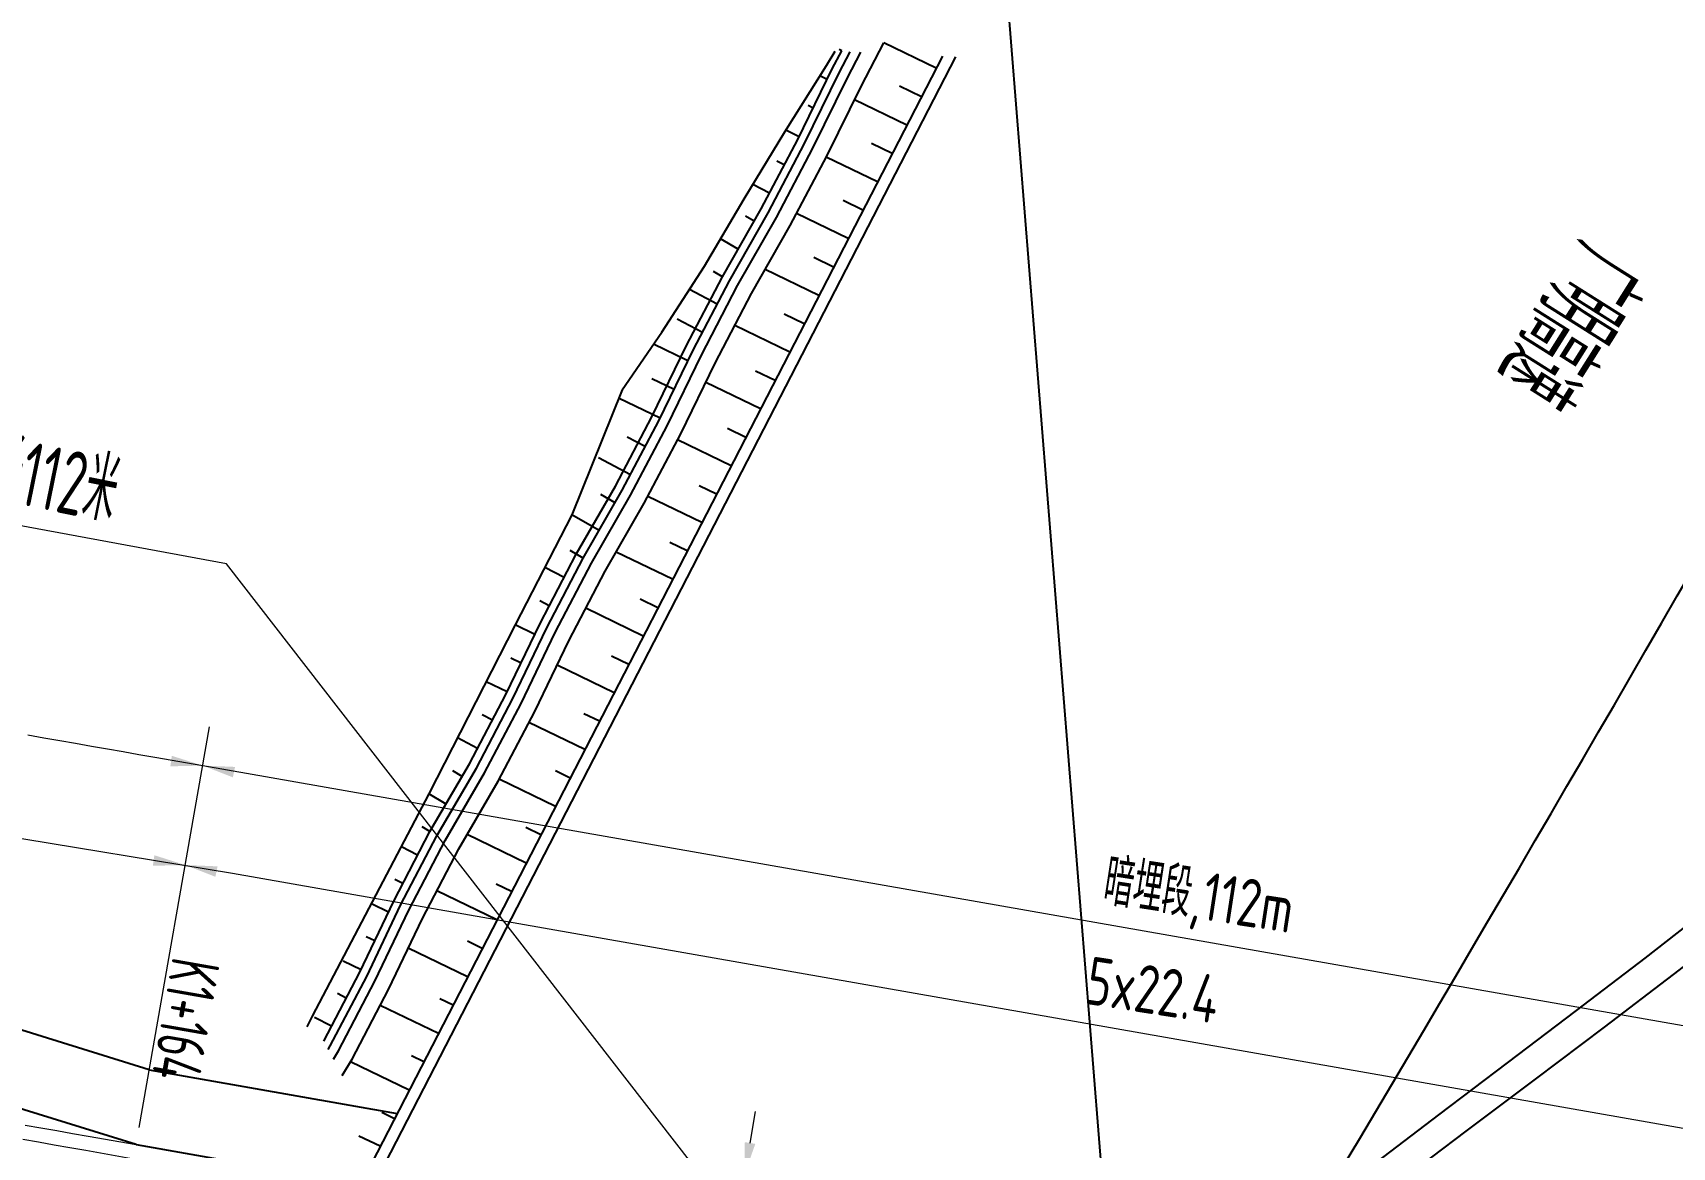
# Model space of a CAD drawing. Extents: x 45837 to 287007, y -98586 to 328021.
# Drawn here: x 125212 to 128293, y -25274 to -23180 of the extents above; entities that cross this region are included whole.
import ezdxf
from ezdxf.enums import TextEntityAlignment as Align

# ---------------------------------------------------------------- set-up
doc = ezdxf.new("R2010")
doc.units = 0
doc.header["$LTSCALE"] = 1000
doc.header["$MEASUREMENT"] = 0
for name, pattern in [('ACAD_ISO02W100', [15, 12, -3]), ('ACAD_ISO04W100', [30, 24, -3, 0, -3]), ('DASHED', [19.05, 12.7, -6.35])]:
    doc.linetypes.add(name, pattern=pattern)
for name, color, linetype in [('0-段落划分', 2, 'Continuous'), ('DIM_LEAD', 3, 'Continuous'), ('分隔带', 3, 'Continuous'), ('虚线', 11, 'ACAD_ISO02W100'), ('路基边线', 1, 'Continuous')]:
    doc.layers.add(name, color=color, linetype=linetype)
doc.layers.add('标注', color=4, linetype='Continuous', lineweight=15)
doc.layers.add('隧道', color=6, linetype='Continuous', lineweight=5)
doc.styles.get("Standard").update_dxf_attribs({"font": 'gbenor.shx', "bigfont": 'gbcbig.shx'})
doc.dimstyles.new('比例1000', dxfattribs={"dimtxt": 3, "dimasz": 2, "dimexe": 0.8, "dimexo": 0.8, "dimgap": 0.4, "dimtad": 1, "dimdsep": 46, "dimtxsty": 'Standard', "dimcen": 0.09, "dimclrd": 256, "dimclre": 256, "dimclrt": 256, "dimadec": 1, "dimazin": 0, "dimtfac": 1, "dimtix": 1, "dimtmove": 2, "dimatfit": 3, "dimfxl": 0, "dimtolj": 1, "dimtzin": 0, "dimarcsym": 0})

# ---------------------------------------------------------------- blocks, each defined once
blk = doc.blocks.new('*D242')
at = {"layer": 'Defpoints', "color": 0, "linetype": 'ByBlock'}
for p in [(-9952752.06, 2543750.35), (-9952752.16, 2543749.55), (-9952747.45, 2543748.95)]:
    blk.add_point(p, dxfattribs=at)
at = {"layer": '标注', "linetype": 'ByBlock', "lineweight": -2}
for p, q in [((-9952754.04, 2543750.6), (-9952756.03, 2543750.85)), ((-9952752.06, 2543750.35), (-9952751.96, 2543751.14)), ((-9952747.35, 2543749.75), (-9952752.06, 2543750.35)), ((-9952747.35, 2543749.75), (-9952747.24, 2543750.54)), ((-9952745.36, 2543749.5), (-9952743.38, 2543749.24))]:
    blk.add_line(p, q, dxfattribs=at)
at = {"layer": '标注', "linetype": 'ByBlock'}
for points in [[(-9952754, 2543750.93), (-9952754.08, 2543750.27), (-9952752.06, 2543750.35)], [(-9952745.32, 2543749.83), (-9952745.4, 2543749.16), (-9952747.35, 2543749.75)]]:
    blk.add_solid(points, dxfattribs=at)
at = {"layer": '标注', "linetype": 'ByBlock', "insert": (-9952749.46, 2543751.93), "char_height": 3, "attachment_point": 5, "rotation": 352.7449}
blk.add_mtext('\\A1;4.75', dxfattribs=at)
blk = doc.blocks.new('ac')
at = {"layer": '0-段落划分', "color": 2}
for p, q in [((-9952822.608, 2543760.241), (-9952735.391, 2543720.356)), ((-9952822.608, 2543759.417), (-9952735.753, 2543719.699))]:
    blk.add_line(p, q, dxfattribs=at)
at = {"layer": '0-段落划分', "color": 2, "linetype": 'Continuous'}
for p, q in [((-9952821.828, 2543759.06), (-9952823.26, 2543755.706)), ((-9952820.009, 2543758.228), (-9952820.606, 2543756.829)), ((-9952818.189, 2543757.396), (-9952819.619, 2543754.046)), ((-9952816.37, 2543756.564), (-9952816.937, 2543755.236)), ((-9952814.55, 2543755.732), (-9952815.949, 2543752.451)), ((-9952812.731, 2543754.9), (-9952813.274, 2543753.629)), ((-9952810.912, 2543754.068), (-9952812.324, 2543750.759)), ((-9952822.637, 2543753.105), (-9952822.71, 2543752.947)), ((-9952809.092, 2543753.236), (-9952809.629, 2543751.979)), ((-9952820.814, 2543752.281), (-9952821.016, 2543751.817)), ((-9952807.273, 2543752.404), (-9952808.74, 2543748.965)), ((-9952818.98, 2543751.484), (-9952819.122, 2543751.157)), ((-9952817.145, 2543750.688), (-9952817.512, 2543749.843)), ((-9952805.453, 2543751.572), (-9952806.001, 2543750.288)), ((-9952803.633, 2543750.74), (-9952805.133, 2543747.223)), ((-9952815.331, 2543749.847), (-9952815.554, 2543749.37)), ((-9952801.814, 2543749.908), (-9952802.346, 2543748.663)), ((-9952813.518, 2543749.001), (-9952814.018, 2543747.93)), ((-9952799.995, 2543749.076), (-9952801.488, 2543745.578)), ((-9952811.72, 2543748.127), (-9952812.006, 2543747.565)), ((-9952798.175, 2543748.244), (-9952798.672, 2543747.081)), ((-9952809.938, 2543747.219), (-9952810.522, 2543746.074)), ((-9952796.356, 2543747.412), (-9952797.817, 2543743.988)), ((-9952794.537, 2543746.58), (-9952795.009, 2543745.472)), ((-9952808.156, 2543746.311), (-9952808.453, 2543745.727)), ((-9952806.431, 2543746.063), (-9952807.258, 2543744.276)), ((-9952792.717, 2543745.748), (-9952794.189, 2543742.295)), ((-9952804.616, 2543745.223), (-9952805.371, 2543743.591)), ((-9952790.898, 2543744.916), (-9952791.368, 2543743.813)), ((-9952802.792, 2543744.401), (-9952803.737, 2543742.2)), ((-9952800.955, 2543743.613), (-9952801.562, 2543742.197)), ((-9952789.078, 2543744.084), (-9952790.619, 2543740.474)), ((-9952799.117, 2543742.824), (-9952800.24, 2543740.207)), ((-9952787.259, 2543743.252), (-9952787.742, 2543742.121)), ((-9952785.439, 2543742.42), (-9952787.01, 2543738.739)), ((-9952797.302, 2543741.984), (-9952797.845, 2543740.82)), ((-9952783.62, 2543741.588), (-9952784.086, 2543740.496)), ((-9952795.489, 2543741.138), (-9952796.45, 2543739.079)), ((-9952781.8, 2543740.756), (-9952783.357, 2543737.109)), ((-9952793.693, 2543740.26), (-9952794.17, 2543739.335)), ((-9952791.916, 2543739.343), (-9952792.824, 2543737.583)), ((-9952779.981, 2543739.924), (-9952780.407, 2543738.925)), ((-9952790.138, 2543738.426), (-9952790.569, 2543737.591)), ((-9952778.162, 2543739.092), (-9952779.686, 2543735.521)), ((-9952788.868, 2543737.288), (-9952789.442, 2543736.049)), ((-9952776.342, 2543738.26), (-9952776.746, 2543737.314)), ((-9952774.523, 2543737.428), (-9952776.059, 2543733.829)), ((-9952787.053, 2543736.448), (-9952787.337, 2543735.835)), ((-9952772.702, 2543736.596), (-9952773.108, 2543735.644)), ((-9952785.228, 2543735.631), (-9952785.759, 2543734.378)), ((-9952770.884, 2543735.764), (-9952772.5, 2543731.977)), ((-9952783.387, 2543734.85), (-9952783.662, 2543734.2)), ((-9952769.064, 2543734.932), (-9952769.483, 2543733.952)), ((-9952781.546, 2543734.069), (-9952782.116, 2543732.725)), ((-9952779.731, 2543733.229), (-9952780.036, 2543732.574)), ((-9952767.245, 2543734.1), (-9952768.888, 2543730.251)), ((-9952765.425, 2543733.268), (-9952765.827, 2543732.328)), ((-9952777.918, 2543732.384), (-9952778.52, 2543731.093)), ((-9952763.606, 2543732.436), (-9952765.226, 2543728.639)), ((-9952776.124, 2543731.502), (-9952776.44, 2543730.897)), ((-9952761.786, 2543731.604), (-9952762.142, 2543730.769)), ((-9952774.351, 2543730.576), (-9952774.931, 2543729.464)), ((-9952759.967, 2543730.772), (-9952761.555, 2543727.052)), ((-9952772.578, 2543729.65), (-9952772.843, 2543729.143)), ((-9952758.148, 2543729.94), (-9952758.483, 2543729.154)), ((-9952756.328, 2543729.108), (-9952757.932, 2543725.351)), ((-9952771.061, 2543728.948), (-9952771.535, 2543727.923)), ((-9952769.246, 2543728.108), (-9952769.48, 2543727.602)), ((-9952754.509, 2543728.276), (-9952754.852, 2543727.473)), ((-9952767.42, 2543727.294), (-9952767.856, 2543726.254)), ((-9952765.575, 2543726.52), (-9952765.804, 2543725.973)), ((-9952763.731, 2543725.746), (-9952764.212, 2543724.6)), ((-9952761.916, 2543724.907), (-9952762.175, 2543724.351)), ((-9952760.103, 2543724.062), (-9952760.613, 2543722.967))]:
    blk.add_line(p, q, dxfattribs=at)
at = {"layer": '0-段落划分', "color": 2, "linetype": 'DASHED', "lineweight": -3, "ltscale": 0.1, "flags": 128}
for points in [[(-9952715.404, 2543756.555), (-9952719.692, 2543759.106), (-9952723.834, 2543761.923), (-9952727.845, 2543764.983), (-9952731.739, 2543768.263), (-9952735.531, 2543771.738), (-9952739.235, 2543775.386), (-9952742.864, 2543779.182), (-9952746.432, 2543783.102), (-9952749.952, 2543787.123), (-9952753.439, 2543791.221), (-9952756.904, 2543795.371), (-9952760.362, 2543799.549), (-9952763.825, 2543803.731), (-9952767.307, 2543807.893), (-9952770.818, 2543812.01), (-9952774.373, 2543816.058), (-9952777.984, 2543820.012), (-9952781.662, 2543823.848), (-9952785.42, 2543827.54), (-9952789.269, 2543831.064), (-9952793.222, 2543834.396), (-9952797.289, 2543837.509), (-9952801.483, 2543840.38), (-9952805.814, 2543842.982), (-9952808.708, 2543844.518)], [(-9952716.298, 2543754.935), (-9952720.584, 2543757.483), (-9952724.726, 2543760.295), (-9952728.738, 2543763.347), (-9952732.635, 2543766.616), (-9952736.431, 2543770.079), (-9952740.139, 2543773.712), (-9952743.773, 2543777.492), (-9952747.346, 2543781.395), (-9952750.873, 2543785.398), (-9952754.367, 2543789.476), (-9952757.839, 2543793.606), (-9952761.304, 2543797.764), (-9952764.775, 2543801.926), (-9952768.263, 2543806.068), (-9952771.781, 2543810.165), (-9952775.343, 2543814.194), (-9952778.959, 2543818.13), (-9952782.642, 2543821.948), (-9952786.404, 2543825.625), (-9952790.257, 2543829.135), (-9952794.212, 2543832.454), (-9952798.281, 2543835.558), (-9952802.474, 2543838.421), (-9952806.804, 2543841.019), (-9952809.696, 2543842.553)]]:
    blk.add_lwpolyline(points, dxfattribs=at)
at = {"layer": '0-段落划分', "color": 2, "linetype": 'Continuous', "flags": 128}
for points in [[(-9952807.186, 2543748.173), (-9952811.558, 2543750.401), (-9952816.007, 2543752.479), (-9952820.518, 2543754.436), (-9952823.26, 2543755.706)], [(-9952807.648, 2543747.286), (-9952812.018, 2543749.514), (-9952816.467, 2543751.59), (-9952820.976, 2543753.547), (-9952822.608, 2543754.303)], [(-9952807.648, 2543747.286), (-9952812.018, 2543749.514), (-9952816.467, 2543751.59), (-9952820.976, 2543753.547), (-9952822.608, 2543754.303)], [(-9952808.156, 2543746.311), (-9952812.525, 2543748.537), (-9952816.972, 2543750.613), (-9952821.479, 2543752.569), (-9952822.637, 2543753.105)], [(-9952807.925, 2543746.754), (-9952812.295, 2543748.981), (-9952816.742, 2543751.057), (-9952821.251, 2543753.014), (-9952822.608, 2543753.642)], [(-9952807.925, 2543746.754), (-9952812.295, 2543748.981), (-9952816.742, 2543751.057), (-9952821.251, 2543753.014), (-9952822.608, 2543753.642)], [(-9952808.761, 2543745.149), (-9952813.1, 2543747.428), (-9952817.402, 2543749.781), (-9952821.676, 2543752.188), (-9952822.608, 2543752.694)], [(-9952789.39, 2543739.84), (-9952793.752, 2543742.091), (-9952798.205, 2543744.169), (-9952802.728, 2543746.11), (-9952807.186, 2543748.173), (-9952807.186, 2543748.173)], [(-9952790.138, 2543738.426), (-9952794.498, 2543740.675), (-9952798.948, 2543742.752), (-9952803.469, 2543744.692), (-9952807.925, 2543746.754), (-9952807.925, 2543746.754)], [(-9952790.138, 2543738.426), (-9952794.498, 2543740.675), (-9952798.948, 2543742.752), (-9952803.469, 2543744.692), (-9952807.925, 2543746.754), (-9952807.925, 2543746.754)], [(-9952789.858, 2543738.956), (-9952794.218, 2543741.206), (-9952798.669, 2543743.283), (-9952803.191, 2543745.224), (-9952807.648, 2543747.286), (-9952807.648, 2543747.286)], [(-9952789.858, 2543738.956), (-9952794.218, 2543741.206), (-9952798.669, 2543743.283), (-9952803.191, 2543745.224), (-9952807.648, 2543747.286), (-9952807.648, 2543747.286)], [(-9952790.372, 2543737.984), (-9952794.731, 2543740.233), (-9952799.181, 2543742.309), (-9952803.701, 2543744.249), (-9952808.156, 2543746.311), (-9952808.156, 2543746.311)], [(-9952800.793, 2543740.372), (-9952804.518, 2543742.685), (-9952808.761, 2543745.149), (-9952808.761, 2543745.149)], [(-9952800.793, 2543740.372), (-9952792.824, 2543737.583), (-9952785.759, 2543734.378), (-9952774.931, 2543729.464), (-9952760.68, 2543722.823), (-9952759.998, 2543722.527)], [(-9952771.586, 2543731.499), (-9952775.937, 2543733.773), (-9952780.393, 2543735.851), (-9952784.929, 2543737.776), (-9952789.39, 2543739.84), (-9952789.39, 2543739.84)], [(-9952772.342, 2543730.09), (-9952776.692, 2543732.362), (-9952781.145, 2543734.44), (-9952785.679, 2543736.363), (-9952790.138, 2543738.426), (-9952790.138, 2543738.426)], [(-9952772.342, 2543730.09), (-9952776.692, 2543732.362), (-9952781.145, 2543734.44), (-9952785.679, 2543736.363), (-9952790.138, 2543738.426), (-9952790.138, 2543738.426)], [(-9952772.058, 2543730.619), (-9952776.409, 2543732.892), (-9952780.863, 2543734.969), (-9952785.398, 2543736.893), (-9952789.858, 2543738.956), (-9952789.858, 2543738.956)], [(-9952772.058, 2543730.619), (-9952776.409, 2543732.892), (-9952780.863, 2543734.969), (-9952785.398, 2543736.893), (-9952789.858, 2543738.956), (-9952789.858, 2543738.956)], [(-9952772.578, 2543729.65), (-9952776.927, 2543731.922), (-9952781.38, 2543733.998), (-9952785.914, 2543735.921), (-9952790.372, 2543737.984), (-9952790.372, 2543737.984)], [(-9952757.05, 2543724.885), (-9952758.112, 2543725.446), (-9952762.571, 2543727.526), (-9952767.121, 2543729.434), (-9952771.586, 2543731.499), (-9952771.586, 2543731.499)], [(-9952758.651, 2543723.921), (-9952758.875, 2543724.04), (-9952763.332, 2543726.118), (-9952767.88, 2543728.026), (-9952772.342, 2543730.09), (-9952772.342, 2543730.09)], [(-9952758.651, 2543723.921), (-9952758.875, 2543724.04), (-9952763.332, 2543726.118), (-9952767.88, 2543728.026), (-9952772.342, 2543730.09), (-9952772.342, 2543730.09)], [(-9952758.051, 2543724.283), (-9952758.589, 2543724.567), (-9952763.047, 2543726.646), (-9952767.595, 2543728.554), (-9952772.058, 2543730.619), (-9952772.058, 2543730.619)], [(-9952758.051, 2543724.283), (-9952758.589, 2543724.567), (-9952763.047, 2543726.646), (-9952767.595, 2543728.554), (-9952772.058, 2543730.619), (-9952772.058, 2543730.619)], [(-9952759.153, 2543723.619), (-9952763.57, 2543725.679), (-9952768.117, 2543727.586), (-9952772.578, 2543729.65), (-9952772.578, 2543729.65)]]:
    blk.add_lwpolyline(points, dxfattribs=at)
at = {"layer": '0-段落划分', "color": 3, "linetype": 'ACAD_ISO04W100'}
blk.add_arc((-9954257.807, 2540962.971), 3200, 61.095892, 63.352541, dxfattribs=at)
at = {"layer": '分隔带'}
blk.add_line((-9952752.127, 2543712.189), (-9952758.131, 2543688.962), dxfattribs=at)
at = {"layer": '标注', "linetype": 'ByBlock'}
for p, q in [((-9952776.034, 2543715.232), (-9952761.764, 2543827.328)), ((-9952769.382, 2543717.41), (-9952755.491, 2543826.529)), ((-9952753.201, 2543712.326), (-9952778.47, 2543715.542))]:
    blk.add_line(p, q, dxfattribs=at)
at = {"layer": '标注'}
blk.add_line((-9952772.69, 2543688.964), (-9952769.382, 2543717.41), dxfattribs=at)
at = {"layer": '标注', "linetype": 'ByBlock', "flags": 128}
blk.add_lwpolyline([(-9952777.435, 2543704.191), (-9952777.308, 2543705.201), (-9952777.181, 2543706.209), (-9952777.054, 2543707.214), (-9952776.927, 2543708.217), (-9952776.8, 2543709.218), (-9952776.673, 2543710.216), (-9952776.546, 2543711.213), (-9952776.419, 2543712.207), (-9952776.034, 2543715.232)], dxfattribs=at)
at = {"layer": '标注'}
for points in [[(-9952776.047, 2543717.26), (-9952775.389, 2543717.154), (-9952776.034, 2543715.232)], [(-9952769.774, 2543716.461), (-9952769.115, 2543716.356), (-9952769.761, 2543714.434)], [(-9952776.554, 2543713.273), (-9952775.891, 2543713.21), (-9952776.034, 2543715.232)], [(-9952770.281, 2543712.474), (-9952769.618, 2543712.411), (-9952769.761, 2543714.434)]]:
    blk.add_solid(points, dxfattribs=at)
at = {"layer": '虚线'}
blk.add_line((-9952752.127, 2543712.189), (-9952737.983, 2543823.292), dxfattribs=at)
at = {"layer": '路基边线'}
for q in [(-9952754.848, 2543728.431), (-9952762.745, 2543690.091)]:
    blk.add_line((-9952756.839, 2543712.789), q, dxfattribs=at)
at = {"layer": '路基边线', "color": 2}
blk.add_line((-9952752.739, 2543727.467), (-9952753.316, 2543726.088), dxfattribs=at)
at = {"layer": '隧道', "color": 7}
for p, q in [((-9952730.522, 2543765.89), (-9952788.732, 2543716.128)), ((-9952788.732, 2543716.128), (-9952794.508, 2543673.463))]:
    blk.add_line(p, q, dxfattribs=at)
at = {"layer": '隧道', "flags": 128}
for points in [[(-9952753.018, 2543705.187), (-9952752.892, 2543706.183), (-9952752.765, 2543707.177), (-9952752.639, 2543708.171), (-9952752.512, 2543709.164), (-9952752.127, 2543712.189)], [(-9952752.125, 2543705.074), (-9952751.999, 2543706.069), (-9952751.872, 2543707.064), (-9952751.746, 2543708.057), (-9952751.62, 2543709.05), (-9952751.234, 2543712.075)]]:
    blk.add_lwpolyline(points, dxfattribs=at)
at = {"layer": '0-段落划分', "color": 5, "ltscale": 1000, "width": 0.7}
blk.add_text('广明高速', height=5, rotation=330.49525, dxfattribs=at).set_placement((-9952803.239, 2543797.023), align=Align.MIDDLE_RIGHT)
at = {"layer": '标注', "color": 7}
for s, rotation, width, p in [('暗埋段,112m', 83.94285, 0.85, (-9952770.027, 2543771.873)), ('5x22.4', 83.94285, 0.85, (-9952763.754, 2543771.074)), ('K1+164', 352.7872, 0.75, (-9952764.051, 2543713.918, -2.617))]:
    blk.add_text(s, height=3, rotation=rotation, dxfattribs=dict(at, width=width)).set_placement(p)
at = {"layer": '隧道', "color": 7, "width": 0.7}
blk.add_text('下沉隧道暗埋段，长112米', height=4, rotation=81.20801, dxfattribs=at).set_placement((-9952792.905, 2543709.078), align=Align.MIDDLE_RIGHT)
at = {"layer": '标注', "linetype": 'ByBlock'}
dim = blk.add_aligned_dim(p1=(-9952747.447, 2543748.955), p2=(-9952752.159, 2543749.554), distance=-0.8, dimstyle='比例1000', dxfattribs=at)
dim.commit()
dim.dimension.update_dxf_attribs({"geometry": '*D242', "text_midpoint": (-9952749.462, 2543751.933)})
blk = doc.blocks.new('zx')
at = {"layer": '标注', "linetype": 'ByBlock', "xscale": 29.99999999999998, "yscale": 29.99999999999998, "zscale": 29.99999999999998, "rotation": 267.2929497497675}
blk.add_blockref('ac', (-90141045.2, -294670498.8), dxfattribs=at)

msp = doc.modelspace()

# ---------------------------------------------------------------- linework, layer by layer
at = {"layer": 'DIM_LEAD'}
msp.add_line((127327.6, -26646.3), (127019.6, -22808.3), dxfattribs=at)
msp.add_line((127327.6, -26646.3), (127019.6, -22808.3), dxfattribs=at)

# ---------------------------------------------------------------- block references
msp.add_blockref('zx', (-61620.5, 0))

doc.saveas('drawing.dxf')
